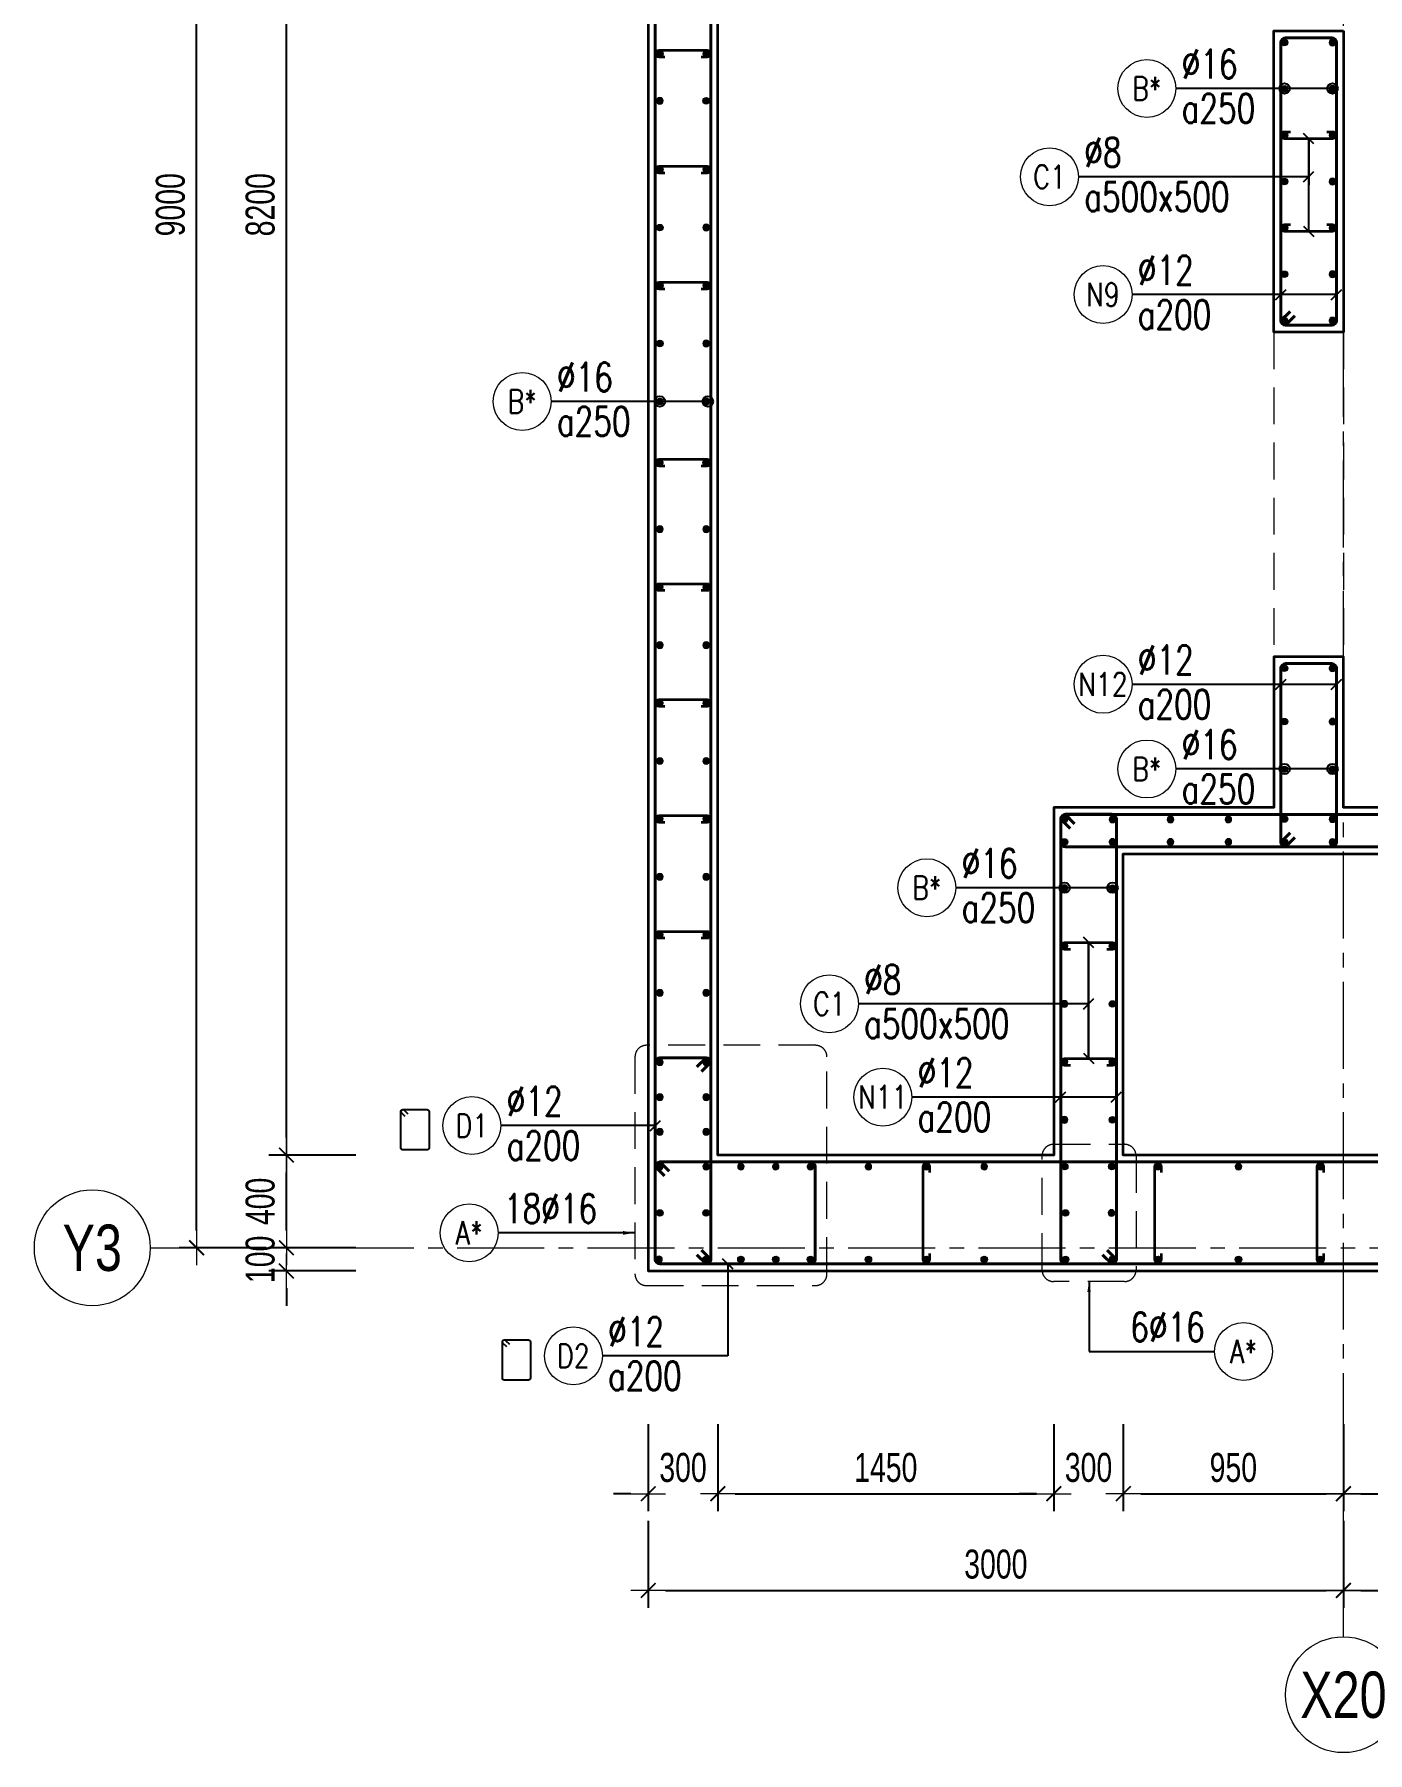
# Model space of a CAD drawing. Header units: millimetres. Extents: x 931337 to 1117500, y 19732 to 157199.
# Drawn here: x 945309 to 951063, y 124664 to 132078 of the extents above; entities that cross this region are included whole.
import ezdxf
from ezdxf.enums import TextEntityAlignment as Align

# ---------------------------------------------------------------- set-up
doc = ezdxf.new("R2010")
doc.units = ezdxf.units.MM
doc.header["$MEASUREMENT"] = 0
for name, pattern in [('HIDDEN2', [4.7625, 3.175, -1.5875]), ('HT_Dim Grid$0$CENTER2', [1.125, 0.75, -0.125, 0.125, -0.125]), ('HT_Grid$0$CENTER2', [1.125, 0.75, -0.125, 0.125, -0.125])]:
    doc.linetypes.add(name, pattern=pattern)
doc.layers.get('0').update_dxf_attribs({"lineweight": 20})
doc.layers.get('Defpoints').update_dxf_attribs({"color": 151, "lineweight": 9})
for name, color, linetype, lineweight in [('HT_Dim Grid$0$NDC_S_AXIS', 5, 'HT_Dim Grid$0$CENTER2', 13), ('HT_Dim Grid$0$NDC_S_SYMBOL', 1, 'Continuous', 15), ('HT_Dim Grid$0$NDC_S_TEXT SYMBOL', 7, 'Continuous', 20), ('HT_Grid$0$NDC_S_AXIS', 5, 'HT_Grid$0$CENTER2', 13), ('KC-LEADER', 153, 'Continuous', 18), ('KC-THEP', 6, 'Continuous', 40), ('NDC_S_BEAM', 3, 'HIDDEN2', 20), ('NDC_S_DIM', 1, 'Continuous', 15), ('NDC_S_HIDDEN', 8, 'HIDDEN2', 13), ('NDC_S_LEADER', 1, 'Continuous', 15), ('NDC_S_REBAR', 4, 'Continuous', 35), ('NDC_S_STIRRUP', 4, 'Continuous', 40), ('NDC_S_VN TEXT', 7, 'Continuous', 20), ('NDC_S_WALL', 6, 'Continuous', 35)]:
    doc.layers.add(name, color=color, linetype=linetype, lineweight=lineweight)
doc.layers.add('Ligature', color=1, linetype='Continuous')
doc.styles.add('HT_Dim Grid$0$NDC_ANNO', font='', dxfattribs={"width": 0.8})
doc.styles.add('NDC_ARIAL', font='arial.ttf', dxfattribs={"width": 0.85})
doc.styles.add('NDC_DIM', font='', dxfattribs={"width": 0.75})
doc.styles.add('NDC_EN TXT', font='romans.shx', dxfattribs={"width": 0.8})
doc.styles.get('HT_Dim Grid$0$NDC_ANNO').set_extended_font_data('Dotum')
doc.styles.get('NDC_DIM').set_extended_font_data('Dotum')
doc.dimstyles.new('NDC_1-50', dxfattribs={"dimscale": 50, "dimtxt": 2.5, "dimasz": 1, "dimexe": 1.5, "dimexo": 0, "dimgap": 0.8, "dimtad": 1, "dimdec": 0, "dimdsep": 46, "dimtxsty": 'NDC_ARIAL', "dimblk": 'DIMMARK', "dimcen": 49999.938995, "dimdle": 1.5, "dimclrd": 1, "dimclre": 1, "dimclrt": 3, "dimadec": 0, "dimazin": 0, "dimtfac": 1, "dimtdec": 0, "dimtix": 1, "dimtmove": 2, "dimatfit": 3, "dimfxl": 1, "dimarcsym": 0})
doc.dimstyles.new('NDC_dim_30', dxfattribs={"dimscale": 30, "dimtxt": 2.5, "dimasz": 1.5, "dimexe": 1.5, "dimexo": 2.5, "dimgap": 1, "dimtad": 1, "dimdec": 0, "dimzin": 0, "dimdsep": 46, "dimtxsty": 'NDC_DIM', "dimblk": 'DIMMARK', "dimcen": 0.09, "dimdle": 1.2, "dimclrd": 1, "dimclre": 1, "dimclrt": 3, "dimadec": 0, "dimazin": 0, "dimtfac": 1, "dimtdec": 0, "dimtix": 1, "dimtofl": 0, "dimtmove": 0, "dimatfit": 3, "dimfxl": 6, "dimfxlon": 1, "dimtolj": 1, "dimtzin": 0, "dimarcsym": 0})
doc.dimstyles.new('NDC_dim_50', dxfattribs={"dimscale": 50, "dimtxt": 2.5, "dimasz": 1.5, "dimexe": 1.5, "dimexo": 2.5, "dimgap": 1, "dimtad": 1, "dimdec": 0, "dimzin": 0, "dimdsep": 46, "dimtxsty": 'NDC_DIM', "dimblk": 'DIMMARK', "dimcen": 0.09, "dimdle": 1.2, "dimclrd": 1, "dimclre": 1, "dimclrt": 3, "dimadec": 0, "dimazin": 0, "dimtfac": 1, "dimtdec": 0, "dimtix": 1, "dimtofl": 0, "dimtmove": 0, "dimatfit": 3, "dimfxl": 6, "dimfxlon": 1, "dimtolj": 1, "dimtzin": 0, "dimarcsym": 0})

# ---------------------------------------------------------------- blocks, each defined once
blk = doc.blocks.new('THEP')
at = {"layer": 'KC-LEADER', "color": 6}
blk.add_circle((0, 0), 14, dxfattribs=at)
at = {"layer": 'KC-THEP'}
for p, q in [((-14, 0), (14, 0)), ((9.9, 9.9), (-9.9, -9.9)), ((-9.9, 9.9), (9.9, -9.9)), ((0, 14), (0, -14))]:
    blk.add_line(p, q, dxfattribs=at)
blk = doc.blocks.new('DIMMARK')
at = {"layer": 'NDC_S_DIM', "color": 1}
blk.add_line((-1.5, 0), (1, 0), dxfattribs=at)
at = {"layer": 'NDC_S_DIM', "color": 2, "const_width": 0.1}
blk.add_lwpolyline([(-0.424, -0.424), (0.424, 0.424)], dxfattribs=at)
blk = doc.blocks.new('*U13')
blk.add_circle((-2.5, 0), 2.5)
at = {"layer": 'NDC_S_VN TEXT', "color": 3, "style": 'NDC_EN TXT', "width": 0.75}
blk.add_attdef('DK1', (0.5, 0.85), '', height=2.5, dxfattribs=at)
at = {"layer": 'NDC_S_VN TEXT', "color": 7, "style": 'NDC_EN TXT', "width": 0.8}
blk.add_attdef('SH2', text='', height=2, dxfattribs=at).set_placement((-2.5, 0), align=Align.MIDDLE)
blk = doc.blocks.new('*U11')
blk.add_circle((-2.5, 0), 2.5)
at = {"layer": 'NDC_S_VN TEXT', "color": 3, "style": 'NDC_EN TXT', "width": 0.75}
for tag, p in [('DK1', (0.5, 0.85)), ('KC1', (0.5, -2.97))]:
    blk.add_attdef(tag, p, '', height=2.5, dxfattribs=at)
at = {"layer": 'NDC_S_VN TEXT', "color": 7, "style": 'NDC_EN TXT', "width": 0.8}
blk.add_attdef('SH2', text='', height=2, dxfattribs=at).set_placement((-2.5, 0), align=Align.MIDDLE)
blk = doc.blocks.new('*U938')
at = {"layer": 'KC-THEP', "rotation": 189.6685644363809}
blk.add_blockref('THEP', (-103.5, 0), dxfattribs=at)
at = {"layer": 'KC-THEP', "xscale": -1, "rotation": 170.331435563619}
blk.add_blockref('THEP', (103.5, 0), dxfattribs=at)
blk = doc.blocks.new('*U937')
at = {"layer": 'NDC_S_HIDDEN', "color": 0, "linetype": 'ByBlock', "lineweight": -2, "transparency": 16777216}
for p in [(0, 1200), (0, 1000), (0, 800), (0, 600), (0, 400), (0, 200), (0, 0)]:
    blk.add_blockref('*U938', p, dxfattribs=at)
blk = doc.blocks.new('*U12')
blk.add_circle((-2.5, 0), 2.5)
at = {"layer": 'NDC_S_VN TEXT', "color": 3, "style": 'NDC_EN TXT', "width": 0.75}
for tag, p in [('DK1', (0.5, 0.85)), ('KC1', (0.5, -2.97))]:
    blk.add_attdef(tag, p, '', height=2.5, dxfattribs=at)
at = {"layer": 'NDC_S_VN TEXT', "color": 7, "style": 'NDC_EN TXT', "width": 0.8}
blk.add_attdef('SH2', text='', height=2, dxfattribs=at).set_placement((-2.5, 0), align=Align.MIDDLE)
blk = doc.blocks.new('*U9')
blk.add_circle((2.5, 0), 2.5)
at = {"layer": 'NDC_S_VN TEXT', "color": 3, "style": 'NDC_EN TXT', "width": 0.75}
blk.add_attdef('DK2', text='', height=2.5, dxfattribs=at).set_placement((-0.85, 0.85), align=Align.RIGHT)
at = {"layer": 'NDC_S_VN TEXT', "color": 7, "style": 'NDC_EN TXT', "width": 0.8}
blk.add_attdef('SH3', text='', height=2, dxfattribs=at).set_placement((2.5, 0), align=Align.MIDDLE)
blk = doc.blocks.new('*D978')
at = {"layer": 'Defpoints', "color": 0, "transparency": 16777216}
for p in [(948258.3, 127663.7), (947958.3, 127163.7), (948258.3, 125781.5)]:
    blk.add_point(p, dxfattribs=at)
at = {"layer": 'NDC_S_DIM', "color": 1, "lineweight": -2, "transparency": 16777216}
for p, q in [((947958.3, 126081.5), (947958.3, 125706.5)), ((948258.3, 126081.5), (948258.3, 125706.5)), ((947883.3, 125781.5), (947808.3, 125781.5)), ((948333.3, 125781.5), (948408.3, 125781.5))]:
    blk.add_line(p, q, dxfattribs=at)
at = {"layer": 'NDC_S_DIM', "color": 1, "lineweight": -2, "transparency": 16777216, "xscale": 75, "yscale": 75, "zscale": 75}
blk.add_blockref('DIMMARK', (947958.3, 125781.5), dxfattribs=at)
at = {"layer": 'NDC_S_DIM', "color": 1, "lineweight": -2, "transparency": 16777216, "xscale": 75, "yscale": 75, "zscale": 75, "rotation": 180}
blk.add_blockref('DIMMARK', (948258.3, 125781.5), dxfattribs=at)
at = {"layer": 'NDC_S_DIM', "color": 3, "transparency": 16777216, "insert": (948108.3, 125894.1), "char_height": 125, "attachment_point": 5, "style": 'NDC_DIM'}
blk.add_mtext('\\A1;300', dxfattribs=at)
blk = doc.blocks.new('*D948')
at = {"layer": 'Defpoints', "color": 0, "ltscale": 200, "transparency": 16777216}
for p in [(948258.3, 127663.7), (949708.3, 127663.7), (949708.3, 125781.5)]:
    blk.add_point(p, dxfattribs=at)
at = {"layer": 'NDC_S_DIM', "color": 1, "lineweight": -2, "ltscale": 200, "transparency": 16777216}
for p, q in [((948258.3, 126081.5), (948258.3, 125706.5)), ((949708.3, 126081.5), (949708.3, 125706.5)), ((948333.3, 125781.5), (949633.3, 125781.5))]:
    blk.add_line(p, q, dxfattribs=at)
at = {"layer": 'NDC_S_DIM', "color": 1, "lineweight": -2, "ltscale": 200, "transparency": 16777216, "xscale": 75, "yscale": 75, "zscale": 75, "rotation": 180}
blk.add_blockref('DIMMARK', (948258.3, 125781.5), dxfattribs=at)
at = {"layer": 'NDC_S_DIM', "color": 1, "lineweight": -2, "ltscale": 200, "transparency": 16777216, "xscale": 75, "yscale": 75, "zscale": 75}
blk.add_blockref('DIMMARK', (949708.3, 125781.5), dxfattribs=at)
at = {"layer": 'NDC_S_DIM', "color": 3, "ltscale": 200, "transparency": 16777216, "insert": (948983.3, 125894.1), "char_height": 125, "attachment_point": 5, "style": 'NDC_DIM'}
blk.add_mtext('\\A1;1450', dxfattribs=at)
blk = doc.blocks.new('*D949')
at = {"layer": 'Defpoints', "color": 0, "ltscale": 200, "transparency": 16777216}
for p in [(949708.3, 127663.7), (950008.3, 127663.7), (950008.3, 125781.5)]:
    blk.add_point(p, dxfattribs=at)
at = {"layer": 'NDC_S_DIM', "color": 1, "lineweight": -2, "ltscale": 200, "transparency": 16777216}
for p, q in [((949708.3, 126081.5), (949708.3, 125706.5)), ((950008.3, 126081.5), (950008.3, 125706.5)), ((949633.3, 125781.5), (949558.3, 125781.5)), ((950083.3, 125781.5), (950158.3, 125781.5))]:
    blk.add_line(p, q, dxfattribs=at)
at = {"layer": 'NDC_S_DIM', "color": 1, "lineweight": -2, "ltscale": 200, "transparency": 16777216, "xscale": 75, "yscale": 75, "zscale": 75}
blk.add_blockref('DIMMARK', (949708.3, 125781.5), dxfattribs=at)
at = {"layer": 'NDC_S_DIM', "color": 1, "lineweight": -2, "ltscale": 200, "transparency": 16777216, "xscale": 75, "yscale": 75, "zscale": 75, "rotation": 180}
blk.add_blockref('DIMMARK', (950008.3, 125781.5), dxfattribs=at)
at = {"layer": 'NDC_S_DIM', "color": 3, "ltscale": 200, "transparency": 16777216, "insert": (949858.3, 125894.1), "char_height": 125, "attachment_point": 5, "style": 'NDC_DIM'}
blk.add_mtext('\\A1;300', dxfattribs=at)
blk = doc.blocks.new('*D950')
at = {"layer": 'Defpoints', "color": 0, "ltscale": 200, "transparency": 16777216}
for p in [(950008.3, 127663.7), (950958.3, 126621.9), (950958.3, 125781.5)]:
    blk.add_point(p, dxfattribs=at)
at = {"layer": 'NDC_S_DIM', "color": 1, "lineweight": -2, "ltscale": 200, "transparency": 16777216}
for p, q in [((950008.3, 126081.5), (950008.3, 125706.5)), ((950958.3, 126081.5), (950958.3, 125706.5)), ((950083.3, 125781.5), (950883.3, 125781.5))]:
    blk.add_line(p, q, dxfattribs=at)
at = {"layer": 'NDC_S_DIM', "color": 1, "lineweight": -2, "ltscale": 200, "transparency": 16777216, "xscale": 75, "yscale": 75, "zscale": 75, "rotation": 180}
blk.add_blockref('DIMMARK', (950008.3, 125781.5), dxfattribs=at)
at = {"layer": 'NDC_S_DIM', "color": 1, "lineweight": -2, "ltscale": 200, "transparency": 16777216, "xscale": 75, "yscale": 75, "zscale": 75}
blk.add_blockref('DIMMARK', (950958.3, 125781.5), dxfattribs=at)
at = {"layer": 'NDC_S_DIM', "color": 3, "ltscale": 200, "transparency": 16777216, "insert": (950483.3, 125894.1), "char_height": 125, "attachment_point": 5, "style": 'NDC_DIM'}
blk.add_mtext('\\A1;950', dxfattribs=at)
blk = doc.blocks.new('*D953')
at = {"layer": 'Defpoints', "color": 0, "ltscale": 200, "transparency": 16777216}
for p in [(947958.3, 126904.3), (950958.3, 126621.9), (950958.3, 125364.4)]:
    blk.add_point(p, dxfattribs=at)
at = {"layer": 'NDC_S_DIM', "color": 1, "lineweight": -2, "ltscale": 200, "transparency": 16777216}
for p, q in [((947958.3, 125664.4), (947958.3, 125289.4)), ((950958.3, 125664.4), (950958.3, 125289.4)), ((948033.3, 125364.4), (950883.3, 125364.4))]:
    blk.add_line(p, q, dxfattribs=at)
at = {"layer": 'NDC_S_DIM', "color": 1, "lineweight": -2, "ltscale": 200, "transparency": 16777216, "xscale": 75, "yscale": 75, "zscale": 75, "rotation": 180}
blk.add_blockref('DIMMARK', (947958.3, 125364.4), dxfattribs=at)
at = {"layer": 'NDC_S_DIM', "color": 1, "lineweight": -2, "ltscale": 200, "transparency": 16777216, "xscale": 75, "yscale": 75, "zscale": 75}
blk.add_blockref('DIMMARK', (950958.3, 125364.4), dxfattribs=at)
at = {"layer": 'NDC_S_DIM', "color": 3, "ltscale": 200, "transparency": 16777216, "insert": (949458.3, 125477), "char_height": 125, "attachment_point": 5, "style": 'NDC_DIM'}
blk.add_mtext('\\A1;3000', dxfattribs=at)
blk = doc.blocks.new('*D958')
at = {"layer": 'Defpoints', "color": 0, "ltscale": 200, "transparency": 16777216}
for p in [(946396.5, 127242.6), (949266, 127242.6), (949266, 126842.6)]:
    blk.add_point(p, dxfattribs=at)
at = {"layer": 'NDC_S_DIM', "color": 1, "lineweight": -2, "ltscale": 200, "transparency": 16777216}
for p, q in [((946696.5, 127242.6), (946321.5, 127242.6)), ((946396.5, 126917.6), (946396.5, 127167.6)), ((946696.5, 126842.6), (946321.5, 126842.6))]:
    blk.add_line(p, q, dxfattribs=at)
at = {"layer": 'NDC_S_DIM', "color": 1, "lineweight": -2, "ltscale": 200, "transparency": 16777216, "xscale": 75, "yscale": 75, "zscale": 75}
for p, rotation in [((946396.5, 127242.6), 90), ((946396.5, 126842.6), 270)]:
    blk.add_blockref('DIMMARK', p, dxfattribs=dict(at, rotation=rotation))
at = {"layer": 'NDC_S_DIM', "color": 3, "ltscale": 200, "transparency": 16777216, "insert": (946283.9, 127042.6), "char_height": 125, "attachment_point": 5, "rotation": 90, "style": 'NDC_DIM'}
blk.add_mtext('\\A1;400', dxfattribs=at)
blk = doc.blocks.new('*D959')
at = {"layer": 'Defpoints', "color": 0, "ltscale": 200, "transparency": 16777216}
for p in [(946396.5, 135442.6), (948358.3, 135442.6), (949266, 127242.6)]:
    blk.add_point(p, dxfattribs=at)
at = {"layer": 'NDC_S_DIM', "color": 1, "lineweight": -2, "ltscale": 200, "transparency": 16777216}
for p, q in [((946696.5, 135442.6), (946321.5, 135442.6)), ((946396.5, 127317.6), (946396.5, 135367.6)), ((946696.5, 127242.6), (946321.5, 127242.6))]:
    blk.add_line(p, q, dxfattribs=at)
at = {"layer": 'NDC_S_DIM', "color": 1, "lineweight": -2, "ltscale": 200, "transparency": 16777216, "xscale": 75, "yscale": 75, "zscale": 75}
for p, rotation in [((946396.5, 135442.6), 90), ((946396.5, 127242.6), 270)]:
    blk.add_blockref('DIMMARK', p, dxfattribs=dict(at, rotation=rotation))
at = {"layer": 'NDC_S_DIM', "color": 3, "ltscale": 200, "transparency": 16777216, "insert": (946283.9, 131342.6), "char_height": 125, "attachment_point": 5, "rotation": 90, "style": 'NDC_DIM'}
blk.add_mtext('\\A1;8200', dxfattribs=at)
blk = doc.blocks.new('*D961')
at = {"layer": 'Defpoints', "color": 0, "ltscale": 200, "transparency": 16777216}
for p in [(946008.9, 135842.6), (946695.8, 135842.6), (946695.8, 126842.6)]:
    blk.add_point(p, dxfattribs=at)
at = {"layer": 'NDC_S_DIM', "color": 1, "lineweight": -2, "ltscale": 200, "transparency": 16777216}
for p, q in [((946308.9, 135842.6), (945933.9, 135842.6)), ((946008.9, 126917.6), (946008.9, 135767.6)), ((946308.9, 126842.6), (945933.9, 126842.6))]:
    blk.add_line(p, q, dxfattribs=at)
at = {"layer": 'NDC_S_DIM', "color": 1, "lineweight": -2, "ltscale": 200, "transparency": 16777216, "xscale": 75, "yscale": 75, "zscale": 75}
for p, rotation in [((946008.9, 135842.6), 90), ((946008.9, 126842.6), 270)]:
    blk.add_blockref('DIMMARK', p, dxfattribs=dict(at, rotation=rotation))
at = {"layer": 'NDC_S_DIM', "color": 3, "ltscale": 200, "transparency": 16777216, "insert": (945896.3, 131342.6), "char_height": 125, "attachment_point": 5, "rotation": 90, "style": 'NDC_DIM'}
blk.add_mtext('\\A1;9000', dxfattribs=at)
blk = doc.blocks.new('*U92')
at = {"layer": 'HT_Dim Grid$0$NDC_S_SYMBOL'}
blk.add_line((0, 5), (0, 9), dxfattribs=at)
blk.add_circle((0, 0), 5, dxfattribs=at)
at = {"layer": 'HT_Dim Grid$0$NDC_S_TEXT SYMBOL', "color": 7, "style": 'HT_Dim Grid$0$NDC_ANNO', "width": 0.8}
blk.add_attdef('GRID', text='', height=4, dxfattribs=at).set_placement((0, 0), align=Align.MIDDLE)
blk = doc.blocks.new('*U93')
at = {"layer": 'HT_Dim Grid$0$NDC_S_SYMBOL'}
blk.add_line((5, 0), (9, 0), dxfattribs=at)
blk.add_circle((0, 0), 5, dxfattribs=at)
at = {"layer": 'HT_Dim Grid$0$NDC_S_TEXT SYMBOL', "color": 7, "style": 'HT_Dim Grid$0$NDC_ANNO', "width": 0.8}
blk.add_attdef('GRID', text='', height=4, rotation=270, dxfattribs=at).set_placement((0, 0), align=Align.MIDDLE)
blk = doc.blocks.new('*D942')
at = {"layer": 'Defpoints', "color": 0, "ltscale": 200, "transparency": 16777216}
for p in [(949266, 126842.6), (946396.5, 126742.6), (947958.3, 126742.6)]:
    blk.add_point(p, dxfattribs=at)
at = {"layer": 'NDC_S_DIM', "color": 1, "lineweight": -2, "ltscale": 200, "transparency": 16777216}
for p, q in [((946396.5, 126917.6), (946396.5, 126992.6)), ((946696.5, 126842.6), (946321.5, 126842.6)), ((946696.5, 126742.6), (946321.5, 126742.6)), ((946396.5, 126667.6), (946396.5, 126592.6))]:
    blk.add_line(p, q, dxfattribs=at)
at = {"layer": 'NDC_S_DIM', "color": 1, "lineweight": -2, "ltscale": 200, "transparency": 16777216, "xscale": 75, "yscale": 75, "zscale": 75}
for p, rotation in [((946396.5, 126842.6), 270), ((946396.5, 126742.6), 90)]:
    blk.add_blockref('DIMMARK', p, dxfattribs=dict(at, rotation=rotation))
at = {"layer": 'NDC_S_DIM', "color": 3, "ltscale": 200, "transparency": 16777216, "insert": (946283.9, 126792.6), "char_height": 125, "attachment_point": 5, "rotation": 90, "style": 'NDC_DIM'}
blk.add_mtext('\\A1;100', dxfattribs=at)
blk = doc.blocks.new('*D946')
at = {"layer": 'Defpoints', "color": 0, "ltscale": 200, "transparency": 16777216}
for p in [(953658.3, 127242.6), (950958.3, 126621.9), (953658.3, 125781.5)]:
    blk.add_point(p, dxfattribs=at)
at = {"layer": 'NDC_S_DIM', "color": 1, "lineweight": -2, "ltscale": 200, "transparency": 16777216}
for p, q in [((950958.3, 126081.5), (950958.3, 125706.5)), ((953658.3, 126081.5), (953658.3, 125706.5)), ((951033.3, 125781.5), (953583.3, 125781.5))]:
    blk.add_line(p, q, dxfattribs=at)
at = {"layer": 'NDC_S_DIM', "color": 1, "lineweight": -2, "ltscale": 200, "transparency": 16777216, "xscale": 75, "yscale": 75, "zscale": 75, "rotation": 180}
blk.add_blockref('DIMMARK', (950958.3, 125781.5), dxfattribs=at)
at = {"layer": 'NDC_S_DIM', "color": 1, "lineweight": -2, "ltscale": 200, "transparency": 16777216, "xscale": 75, "yscale": 75, "zscale": 75}
blk.add_blockref('DIMMARK', (953658.3, 125781.5), dxfattribs=at)
at = {"layer": 'NDC_S_DIM', "color": 3, "ltscale": 200, "transparency": 16777216, "insert": (952308.3, 125894.1), "char_height": 125, "attachment_point": 5, "style": 'NDC_DIM'}
blk.add_mtext('\\A1;2700', dxfattribs=at)
blk = doc.blocks.new('*D947')
at = {"layer": 'Defpoints', "color": 0, "ltscale": 200, "transparency": 16777216}
for p in [(959758.3, 127121.4), (950958.3, 126621.9), (959758.3, 125364.4)]:
    blk.add_point(p, dxfattribs=at)
at = {"layer": 'NDC_S_DIM', "color": 1, "lineweight": -2, "ltscale": 200, "transparency": 16777216}
for p, q in [((950958.3, 125664.4), (950958.3, 125289.4)), ((959758.3, 125664.4), (959758.3, 125289.4)), ((951033.3, 125364.4), (959683.3, 125364.4))]:
    blk.add_line(p, q, dxfattribs=at)
at = {"layer": 'NDC_S_DIM', "color": 1, "lineweight": -2, "ltscale": 200, "transparency": 16777216, "xscale": 75, "yscale": 75, "zscale": 75, "rotation": 180}
blk.add_blockref('DIMMARK', (950958.3, 125364.4), dxfattribs=at)
at = {"layer": 'NDC_S_DIM', "color": 1, "lineweight": -2, "ltscale": 200, "transparency": 16777216, "xscale": 75, "yscale": 75, "zscale": 75}
blk.add_blockref('DIMMARK', (959758.3, 125364.4), dxfattribs=at)
at = {"layer": 'NDC_S_DIM', "color": 3, "ltscale": 200, "transparency": 16777216, "insert": (955358.3, 125477), "char_height": 125, "attachment_point": 5, "style": 'NDC_DIM'}
blk.add_mtext('\\A1;8800', dxfattribs=at)

msp = doc.modelspace()

# ---------------------------------------------------------------- linework, layer by layer
at = {"layer": 'HT_Grid$0$NDC_S_AXIS', "ltscale": 500}
for p, q in [((950958.305, 125364.374), (950958.305, 137519.454)), ((946008.93, 126842.61), (961302.305, 126842.61))]:
    msp.add_line(p, q, dxfattribs=at)
at = {"layer": 'Ligature'}
for points in [[(946909.444, 127408.65), (946893.478, 127424.616, -0.66817864), (946899.252, 127438.554), (947003.881, 127438.554, -0.41421356), (947012.045, 127430.389), (947012.045, 127273.281, -0.41421356), (947003.88, 127265.117), (946899.252, 127265.117, -0.41421356), (946891.087, 127273.281), (946891.087, 127430.389, -0.66817864), (946905.025, 127436.162), (946920.991, 127420.197)], [(947347.256, 126415.048), (947331.29, 126431.014, -0.66817864), (947337.064, 126444.953), (947441.693, 126444.953, -0.41421356), (947449.857, 126436.788), (947449.857, 126279.68, -0.41421356), (947441.693, 126271.515), (947337.064, 126271.515, -0.41421356), (947328.899, 126279.68), (947328.899, 126436.788, -0.66817864), (947342.837, 126442.561), (947358.803, 126426.595)]]:
    msp.add_lwpolyline(points, format="xyb", dxfattribs=at)
at = {"layer": 'NDC_S_BEAM', "ltscale": 50}
for p, q in [((950658.305, 130792.61), (950658.305, 129392.61)), ((950958.305, 130792.61), (950958.305, 129392.61))]:
    msp.add_line(p, q, dxfattribs=at)
at = {"layer": 'NDC_S_HIDDEN', "ltscale": 50}
for points in [[(947950.904, 126679.523), (948679.41, 126679.523, 0.41421356), (948729.41, 126729.523), (948729.41, 127665.998, 0.41421356), (948679.41, 127715.998), (947950.904, 127715.998, 0.41421356), (947900.904, 127665.998), (947900.904, 126729.523, 0.41421356)], [(949707.624, 127288.853), (950013.399, 127288.853, -0.41421356), (950063.399, 127238.853), (950063.399, 126746.931, -0.41421356), (950013.399, 126696.931), (949707.624, 126696.931, -0.41421356), (949657.624, 126746.931), (949657.624, 127238.853, -0.41421356)]]:
    msp.add_lwpolyline(points, format="xyb", close=True, dxfattribs=at)
at = {"layer": 'NDC_S_REBAR'}
for points in [[(948029.871, 131978.856), (948004.871, 131978.856, -1), (948004.871, 132008.856), (948211.895, 132008.856, -1), (948211.895, 131978.856), (948186.895, 131978.856)], [(950886.228, 131657.61), (950911.228, 131657.61, -1), (950911.228, 131627.61), (950704.204, 131627.61, -1), (950704.204, 131657.61), (950729.204, 131657.61)], [(948029.871, 131478.856), (948004.871, 131478.856, -1), (948004.871, 131508.856), (948211.895, 131508.856, -1), (948211.895, 131478.856), (948186.895, 131478.856)], [(950886.228, 131257.61), (950911.228, 131257.61, -1), (950911.228, 131227.61), (950704.204, 131227.61, -1), (950704.204, 131257.61), (950729.204, 131257.61)], [(948029.871, 130978.856), (948004.871, 130978.856, -1), (948004.871, 131008.856), (948211.895, 131008.856, -1), (948211.895, 130978.856), (948186.895, 130978.856)], [(948029.871, 130214.474), (948004.871, 130214.474, -1), (948004.871, 130244.474), (948211.895, 130244.474, -1), (948211.895, 130214.474), (948186.895, 130214.474)], [(948029.843, 129677.61), (948004.843, 129677.61, -1), (948004.843, 129707.61), (948211.867, 129707.61, -1), (948211.867, 129677.61), (948186.867, 129677.61)], [(948029.843, 129177.61), (948004.843, 129177.61, -1), (948004.843, 129207.61), (948211.867, 129207.61, -1), (948211.867, 129177.61), (948186.867, 129177.61)], [(948029.843, 128677.61), (948004.843, 128677.61, -1), (948004.843, 128707.61), (948211.867, 128707.61, -1), (948211.867, 128677.61), (948186.867, 128677.61)], [(948029.843, 128177.61), (948004.843, 128177.61, -1), (948004.843, 128207.61), (948211.867, 128207.61, -1), (948211.867, 128177.61), (948186.867, 128177.61)], [(949779.936, 128129.458), (949754.936, 128129.458, -1), (949754.936, 128159.458), (949961.961, 128159.458, -1), (949961.961, 128129.458), (949936.961, 128129.458)], [(949779.936, 127629.458), (949754.936, 127629.458, -1), (949754.936, 127659.458), (949961.961, 127659.458, -1), (949961.961, 127629.458), (949936.961, 127629.458)], [(949173.305, 127167.61), (949173.305, 127192.61, 1), (949143.305, 127192.61), (949143.305, 126792.61, 1), (949173.305, 126792.61), (949173.305, 126817.61)], [(950173.305, 127167.61), (950173.305, 127192.61, 1), (950143.305, 127192.61), (950143.305, 126792.61, 1), (950173.305, 126792.61), (950173.305, 126817.61)], [(950873.416, 127167.61), (950873.416, 127192.61, 1), (950843.416, 127192.61), (950843.416, 126792.61, 1), (950873.416, 126792.61), (950873.416, 126817.61)]]:
    msp.add_lwpolyline(points, format="xyb", dxfattribs=at)
at = {"layer": 'NDC_S_STIRRUP'}
for points in [[(948188.305, 126832.61), (948228.305, 126792.61, -0.41421356), (948208.305, 126772.61), (948008.305, 126772.61, -0.41421356), (947988.305, 126792.61), (947988.305, 135892.61, -0.41421356), (948008.305, 135912.61), (948208.305, 135912.61, -0.41421356), (948228.305, 135892.61), (948228.305, 126792.61, -0.41421356), (948208.305, 126772.61), (948168.305, 126812.61)], [(950728.305, 130882.61), (950688.305, 130842.61, 0.41421356), (950708.305, 130822.61), (950908.305, 130822.61, 0.41421356), (950928.305, 130842.61), (950928.305, 132042.61, 0.41421356), (950908.305, 132062.61), (950708.305, 132062.61, 0.41421356), (950688.305, 132042.61), (950688.305, 130842.61, 0.41421356), (950708.305, 130822.61), (950748.305, 130862.61)], [(950728.305, 128632.61), (950688.305, 128592.61, 0.41421356), (950708.305, 128572.61), (950908.305, 128572.61, 0.41421356), (950928.305, 128592.61), (950928.305, 129342.61, 0.41421356), (950908.305, 129362.61), (950708.305, 129362.61, 0.41421356), (950688.305, 129342.61), (950688.305, 128592.61, 0.41421356), (950708.305, 128572.61), (950748.305, 128612.61)], [(949778.305, 128651.694), (949738.305, 128691.694, -0.41421356), (949758.305, 128711.694), (953908.277, 128711.694, -0.41421356), (953928.277, 128691.694), (953928.277, 128592.61, -0.41421356), (953908.277, 128572.61), (949758.305, 128572.61, -0.41421356), (949738.305, 128592.61), (949738.305, 128691.694, -0.41421356), (949758.305, 128711.694), (949798.305, 128671.694)], [(949938.334, 126832.61), (949978.334, 126792.61, -0.41421356), (949958.334, 126772.61), (949758.334, 126772.61, -0.41421356), (949738.334, 126792.61), (949738.334, 128692.61, -0.41421356), (949758.334, 128712.61), (949958.334, 128712.61, -0.41421356), (949978.334, 128692.61), (949978.334, 126792.61, -0.41421356), (949958.334, 126772.61), (949918.334, 126812.61)], [(948188.416, 127602.61), (948228.416, 127642.61, 0.41421356), (948208.416, 127662.61), (948008.416, 127662.61, 0.41421356), (947988.416, 127642.61), (947988.305, 126792.61, 0.41421356), (948008.305, 126772.61), (948208.305, 126772.61, 0.41421356), (948228.305, 126792.61), (948228.416, 127642.61, 0.41421356), (948208.416, 127662.61), (948168.416, 127622.61)], [(948048.305, 127172.61), (948008.305, 127212.61, 0.41421356), (947988.305, 127192.61), (947988.305, 126792.61, 0.41421356), (948008.305, 126772.61), (959708.305, 126772.61, 0.41421356), (959728.305, 126792.61), (959728.305, 127192.61, 0.41421356), (959708.305, 127212.61), (948008.305, 127212.61, 0.41421356), (947988.305, 127192.61), (948028.305, 127152.61)], [(948048.305, 127172.61), (948008.305, 127212.61, 0.41421356), (947988.305, 127192.61), (947988.305, 126792.61, 0.41421356), (948008.305, 126772.61), (948658.305, 126772.61, 0.41421356), (948678.305, 126792.61), (948678.305, 127192.61, 0.41421356), (948658.305, 127212.61), (948008.305, 127212.61, 0.41421356), (947988.305, 127192.61), (948028.305, 127152.61)]]:
    msp.add_lwpolyline(points, format="xyb", dxfattribs=at)
at = {"layer": 'NDC_S_WALL'}
for points in [[(947958.305, 135942.61), (947958.305, 126742.61), (952658.305, 126742.61), (959758.305, 126742.61)], [(953658.305, 134142.61), (953658.305, 128742.61), (950958.305, 128742.61), (950958.305, 129392.61), (950658.305, 129392.61), (950658.305, 128742.61), (949708.305, 128742.61), (949708.305, 127242.61), (948258.305, 127242.61), (948258.305, 135442.61)], [(952658.305, 127242.61), (950008.305, 127242.61), (950008.305, 128542.61), (953658.305, 128542.61), (953658.305, 127242.61), (952658.305, 127242.61)]]:
    msp.add_lwpolyline(points, dxfattribs=at)
msp.add_lwpolyline([(950958.305, 132092.61), (950958.305, 130792.61), (950658.305, 130792.61), (950658.305, 132092.61)], close=True, dxfattribs=at)

# ---------------------------------------------------------------- block references
at = {"layer": 'HT_Dim Grid$0$NDC_S_AXIS'}
ref = msp.add_blockref('*U93', (945558.93, 126842.61), dxfattribs=dict(at, xscale=50, yscale=50, zscale=150))
ref.add_attrib('GRID', 'Y3', dxfattribs={"layer": 'HT_Dim Grid$0$NDC_S_TEXT SYMBOL', "color": 7, "height": 200, "style": 'HT_Dim Grid$0$NDC_ANNO', "width": 0.8}).set_placement((945558.93, 126842.61), align=Align.MIDDLE)
at = {"layer": 'HT_Dim Grid$0$NDC_S_AXIS', "xscale": 50, "yscale": 50, "zscale": 50}
msp.add_blockref('*U92', (950958.305, 124914.374), dxfattribs=at).add_auto_attribs({'GRID': 'X20'})
at = {"layer": 'KC-THEP'}
for p, rotation in [((948008.334, 131993.856), 189.6685644363809), ((948208.305, 131791.063), 189.6685644363809), ((948008.334, 131493.856), 189.6685644363809), ((948008.334, 131243.856), 189.6685644363809), ((948008.334, 130993.856), 189.6685644363809), ((948008.334, 130743.856), 189.6685644363809), ((948008.334, 130493.856), 189.6685644363809), ((948208.305, 130229.774), 189.6685644363809), ((950704.204, 129342.61), 189.6685644363809), ((950704.204, 129112.427), 189.6685644363809), ((950704.204, 128906.729), 189.6685644363809), ((949754.793, 128690.761), 189.6685644363809), ((950704.204, 128692.169), 189.6685644363809), ((949754.793, 128593.261), 189.6685644363809), ((950704.204, 128592.61), 189.6685644363809), ((949961.817, 128394.458), 9.66856443638095), ((949961.817, 128144.458), 9.66856443638095), ((949961.817, 127894.458), 9.66856443638095), ((949961.817, 127644.458), 9.66856443638095), ((949961.817, 127394.458), 9.66856443638095), ((949755.502, 127192.61), 189.6685644363809), ((949959.122, 127193.227), 189.6685644363809), ((948008.305, 126992.61), 9.668564436380946), ((948008.305, 126992.61), 9.668564436380946), ((948208.305, 126992.61), 9.668564436380946), ((948208.305, 126992.61), 9.668564436380946), ((949759.014, 126992.61), 189.6685644363809), ((948208.305, 126792.61), 189.6685644363809), ((948208.305, 126792.61), 189.6685644363809), ((948358.305, 126792.61), 189.6685644363809), ((948508.305, 126792.61), 189.6685644363809), ((948658.305, 126792.61), 189.6685644363809), ((948908.305, 126792.61), 189.6685644363809), ((949158.305, 126792.61), 189.6685644363809), ((949408.305, 126792.61), 189.6685644363809), ((949759.014, 126792.61), 189.6685644363809), ((949962.634, 126793.227), 189.6685644363809), ((950158.305, 126792.61), 189.6685644363809), ((950505.599, 126792.61), 189.6685644363809), ((950858.416, 126792.61), 189.6685644363809)]:
    msp.add_blockref('THEP', p, dxfattribs=dict(at, rotation=rotation))
at = {"layer": 'KC-THEP', "xscale": -1}
for p, rotation in [((948208.305, 131994.156), 350.3314355636191), ((948008.334, 131790.763), 350.3314355636191), ((948208.305, 131494.156), 350.3314355636191), ((948208.305, 131244.156), 350.3314355636191), ((948208.305, 130994.156), 350.3314355636191), ((948208.305, 130744.156), 350.3314355636191), ((948208.305, 130494.156), 350.3314355636191), ((948008.334, 130229.474), 350.3314355636191), ((948008.305, 129942.61), 350.3314355636191), ((948208.305, 129942.61), 350.3314355636191), ((948008.305, 129692.61), 350.3314355636191), ((948208.305, 129692.61), 350.3314355636191), ((948008.305, 129442.61), 350.3314355636191), ((948208.305, 129442.61), 350.3314355636191), ((950911.228, 129342.61), 170.331435563619), ((948008.305, 129192.61), 350.3314355636191), ((948208.305, 129192.61), 350.3314355636191), ((950911.228, 129112.427), 170.331435563619), ((948008.305, 128942.61), 350.3314355636191), ((948208.305, 128942.61), 350.3314355636191), ((950911.228, 128906.729), 170.331435563619), ((948008.305, 128692.61), 350.3314355636191), ((948208.305, 128692.61), 350.3314355636191), ((949961.817, 128690.761), 170.331435563619), ((950211.817, 128690.761), 170.331435563619), ((950461.817, 128690.761), 170.331435563619), ((950911.228, 128692.169), 170.331435563619), ((949961.817, 128593.261), 170.331435563619), ((950211.817, 128593.261), 170.331435563619), ((950461.817, 128593.261), 170.331435563619), ((950911.228, 128592.61), 170.331435563619), ((948008.305, 128442.61), 350.3314355636191), ((948208.305, 128442.61), 350.3314355636191), ((949754.793, 128394.458), 350.3314355636191), ((948008.305, 128192.61), 350.3314355636191), ((948208.305, 128192.61), 350.3314355636191), ((949754.793, 128144.458), 350.3314355636191), ((948008.305, 127942.61), 350.3314355636191), ((948208.305, 127942.61), 350.3314355636191), ((949754.793, 127894.458), 350.3314355636191), ((948008.305, 127642.61), 350.3314355636191), ((948208.305, 127642.61), 350.3314355636191), ((949754.793, 127644.458), 350.3314355636191), ((948008.305, 127492.61), 350.3314355636191), ((948208.305, 127492.61), 350.3314355636191), ((949754.793, 127394.458), 350.3314355636191), ((948008.305, 127342.61), 350.3314355636191), ((948208.305, 127342.61), 350.3314355636191), ((948008.305, 127192.61), 350.3314355636191), ((948008.305, 127192.61), 350.3314355636191), ((948208.305, 127192.61), 350.3314355636191), ((948208.305, 127192.61), 350.3314355636191), ((948358.305, 127192.61), 350.3314355636191), ((948508.305, 127192.61), 350.3314355636191), ((948658.305, 127192.61), 350.3314355636191), ((948908.305, 127192.61), 350.3314355636191), ((949158.305, 127192.61), 350.3314355636191), ((949408.305, 127192.61), 350.3314355636191), ((950158.305, 127192.61), 350.3314355636191), ((950505.599, 127192.61), 350.3314355636191), ((950858.416, 127192.61), 350.3314355636191), ((949957.653, 126992.61), 170.3314355632554), ((948004.793, 126792.61), 350.3314355636191), ((948004.793, 126792.61), 350.3314355636191)]:
    msp.add_blockref('THEP', p, dxfattribs=dict(at, rotation=rotation))
at = {"layer": 'NDC_S_HIDDEN'}
msp.add_blockref('*U937', (950807.716, 130842.61), dxfattribs=at)
at = {"layer": 'NDC_S_VN TEXT', "xscale": 50, "yscale": 50, "zscale": 50}
for name, p, values in [('*U11', (950235.257, 131844.103), {'SH2': 'B*', 'DK1': '%%C16', 'KC1': 'a250'}), ('*U12', (949814.992, 131463.248), {'SH2': 'C1', 'DK1': '%%c8', 'KC1': 'a500x500'}), ('*U11', (950045.918, 130954.927), {'SH2': 'N9', 'DK1': '%%C12', 'KC1': 'a200'}), ('*U11', (947539.387, 130493.856), {'SH2': 'B*', 'DK1': '%%C16', 'KC1': 'a250'}), ('*U11', (950045.918, 129273.581), {'SH2': 'N12', 'DK1': '%%C12', 'KC1': 'a200'}), ('*U11', (950235.257, 128908.221), {'SH2': 'B*', 'DK1': '%%C16', 'KC1': 'a250'}), ('*U11', (949285.847, 128395.951), {'SH2': 'B*', 'DK1': '%%C16', 'KC1': 'a250'}), ('*U12', (948865.135, 127895.096), {'SH2': 'C1', 'DK1': '%%c8', 'KC1': 'a500x500'}), ('*U11', (949095.946, 127492.765), {'SH2': 'N11', 'DK1': '%%C12', 'KC1': 'a200'}), ('*U11', (947322.368, 127369.651), {'SH2': 'D1', 'DK1': '%%C12', 'KC1': 'a200'}), ('*U13', (947310.565, 126906.76), {'SH2': 'A*', 'DK1': '18%%C16'}), ('*U9', (950402.389, 126395.391), {'SH3': 'A*', 'DK2': '6%%C16'}), ('*U11', (947760.18, 126376.049), {'SH2': 'D2', 'DK1': '%%C12', 'KC1': 'a200'})]:
    msp.add_blockref(name, p, dxfattribs=at).add_auto_attribs(values)

# ---------------------------------------------------------------- dimensions: what is measured, and where the dimension line sits
at = {"layer": 'NDC_S_DIM', "ltscale": 200}
for base, p1, p2, picture, middle in [((946008.93, 135842.61), (946695.812, 126842.61), (946695.812, 135842.61), '*D961', (945896.345, 131342.61)), ((946396.5, 127242.61), (949265.975, 126842.61), (949265.975, 127242.61), '*D958', (946283.915, 127042.61))]:
    dim = msp.add_linear_dim(base=base, p1=p1, p2=p2, angle=90, dimstyle='NDC_dim_50', dxfattribs=at)
    dim.commit()
    dim.dimension.update_dxf_attribs({"geometry": picture, "text_midpoint": middle})
for base, p1, p2, picture, middle in [((946396.5, 135442.61), (949265.975, 127242.61), (948358.305, 135442.61), '*D959', (946283.915, 131342.61)), ((946396.5, 126742.61), (949265.975, 126842.61), (947958.305, 126742.61), '*D942', (946283.915, 126792.61))]:
    dim = msp.add_linear_dim(base=base, p1=p1, p2=p2, angle=90, dimstyle='NDC_dim_50', override={"dimtmove": 1}, dxfattribs=at)
    dim.commit()
    dim.dimension.update_dxf_attribs({"geometry": picture, "text_midpoint": middle})
at = {"layer": 'NDC_S_DIM'}
dim = msp.add_linear_dim(base=(948258.305, 125781.519), p1=(947958.305, 127163.743), p2=(948258.305, 127663.743), dimstyle='NDC_dim_50', dxfattribs=at)
dim.commit()
dim.dimension.update_dxf_attribs({"geometry": '*D978', "text_midpoint": (948108.305, 125894.104)})
at = {"layer": 'NDC_S_DIM', "ltscale": 200}
for base, p1, p2, picture, middle in [((949708.305, 125781.519), (948258.305, 127663.743), (949708.305, 127663.743), '*D948', (948983.305, 125894.104)), ((950008.305, 125781.519), (949708.305, 127663.743), (950008.305, 127663.743), '*D949', (949858.305, 125894.104)), ((950958.305, 125781.519), (950008.305, 127663.743), (950958.305, 126621.949), '*D950', (950483.305, 125894.104)), ((953658.305, 125781.519), (950958.305, 126621.949), (953658.305, 127242.61), '*D946', (952308.305, 125894.104)), ((959758.305, 125364.374), (950958.305, 126621.949), (959758.305, 127121.424), '*D947', (955358.305, 125476.959)), ((950958.305, 125364.374), (947958.305, 126904.345), (950958.305, 126621.949), '*D953', (949458.305, 125476.959))]:
    dim = msp.add_linear_dim(base=base, p1=p1, p2=p2, dimstyle='NDC_dim_50', override={"dimtmove": 1}, dxfattribs=at)
    dim.commit()
    dim.dimension.update_dxf_attribs({"geometry": picture, "text_midpoint": middle})

# ---------------------------------------------------------------- leaders
at = {"layer": 'NDC_S_LEADER'}
for points, override in [([(950911.228, 131844.103), (950235.257, 131844.103)], {"dimtad": 0, "dimldrblk": 'Origin'}), ([(950704.204, 131844.103), (950235.257, 131844.103)], {"dimtad": 0, "dimldrblk": 'Origin'}), ([(950808.305, 131227.61), (950808.305, 131627.61)], {"dimtad": 0, "dimldrblk": 'Oblique'}), ([(950808.305, 131627.61), (950807.716, 131227.61)], {"dimtad": 0, "dimldrblk": 'Oblique'}), ([(950808.305, 131463.247), (949814.992, 131463.247)], {"dimtad": 0, "dimldrblk": 'Oblique'}), ([(950928.305, 130954.746), (950045.918, 130954.746)], {"dimtad": 0, "dimldrblk": 'Oblique'}), ([(950688.305, 130954.746), (950045.918, 130954.746)], {"dimtad": 0, "dimldrblk": 'Oblique'}), ([(948215.358, 130493.856), (947539.387, 130493.856)], {"dimtad": 0, "dimldrblk": 'Origin'}), ([(948008.334, 130493.856), (947539.387, 130493.856)], {"dimtad": 0, "dimldrblk": 'Origin'}), ([(950928.305, 129273.4), (950045.918, 129273.4)], {"dimtad": 0, "dimldrblk": 'Oblique'}), ([(950688.305, 129273.4), (950045.918, 129273.4)], {"dimtad": 0, "dimldrblk": 'Oblique'}), ([(950911.228, 128908.221), (950235.257, 128908.221)], {"dimtad": 0, "dimldrblk": 'Origin'}), ([(950704.204, 128908.221), (950235.257, 128908.221)], {"dimtad": 0, "dimldrblk": 'Origin'}), ([(949961.817, 128395.951), (949285.847, 128395.951)], {"dimtad": 0, "dimldrblk": 'Origin'}), ([(949754.793, 128395.951), (949285.847, 128395.951)], {"dimtad": 0, "dimldrblk": 'Origin'}), ([(949858.449, 128159.458), (949857.859, 127659.458)], {"dimtad": 0, "dimldrblk": 'Oblique'}), ([(949858.449, 127659.458), (949858.449, 128159.458)], {"dimtad": 0, "dimldrblk": 'Oblique'}), ([(949858.449, 127895.096), (948865.135, 127895.096)], {"dimtad": 0, "dimldrblk": 'Oblique'}), ([(949978.334, 127492.584), (949095.946, 127492.584)], {"dimtad": 0, "dimldrblk": 'Oblique'}), ([(949738.334, 127492.584), (949095.946, 127492.584)], {"dimtad": 0, "dimldrblk": 'Oblique'}), ([(947988.305, 127369.651), (947320.294, 127369.651)], {"dimtad": 0, "dimldrblk": 'Oblique'}), ([(948301.772, 126772.61), (948301.772, 126376.049), (947760.18, 126376.049)], {"dimgap": 1, "dimtad": 0, "dimldrblk": 'Oblique'}), ([(949860.511, 126696.931), (949860.511, 126395.391), (950402.389, 126395.391)], {"dimtad": 0})]:
    msp.add_leader(points, dimstyle='NDC_dim_30', override=override, dxfattribs=at)
msp.add_leader([(947898.693, 126906.76), (947310.565, 126906.76)], dimstyle='NDC_1-50', dxfattribs=at)

doc.saveas('drawing.dxf')
